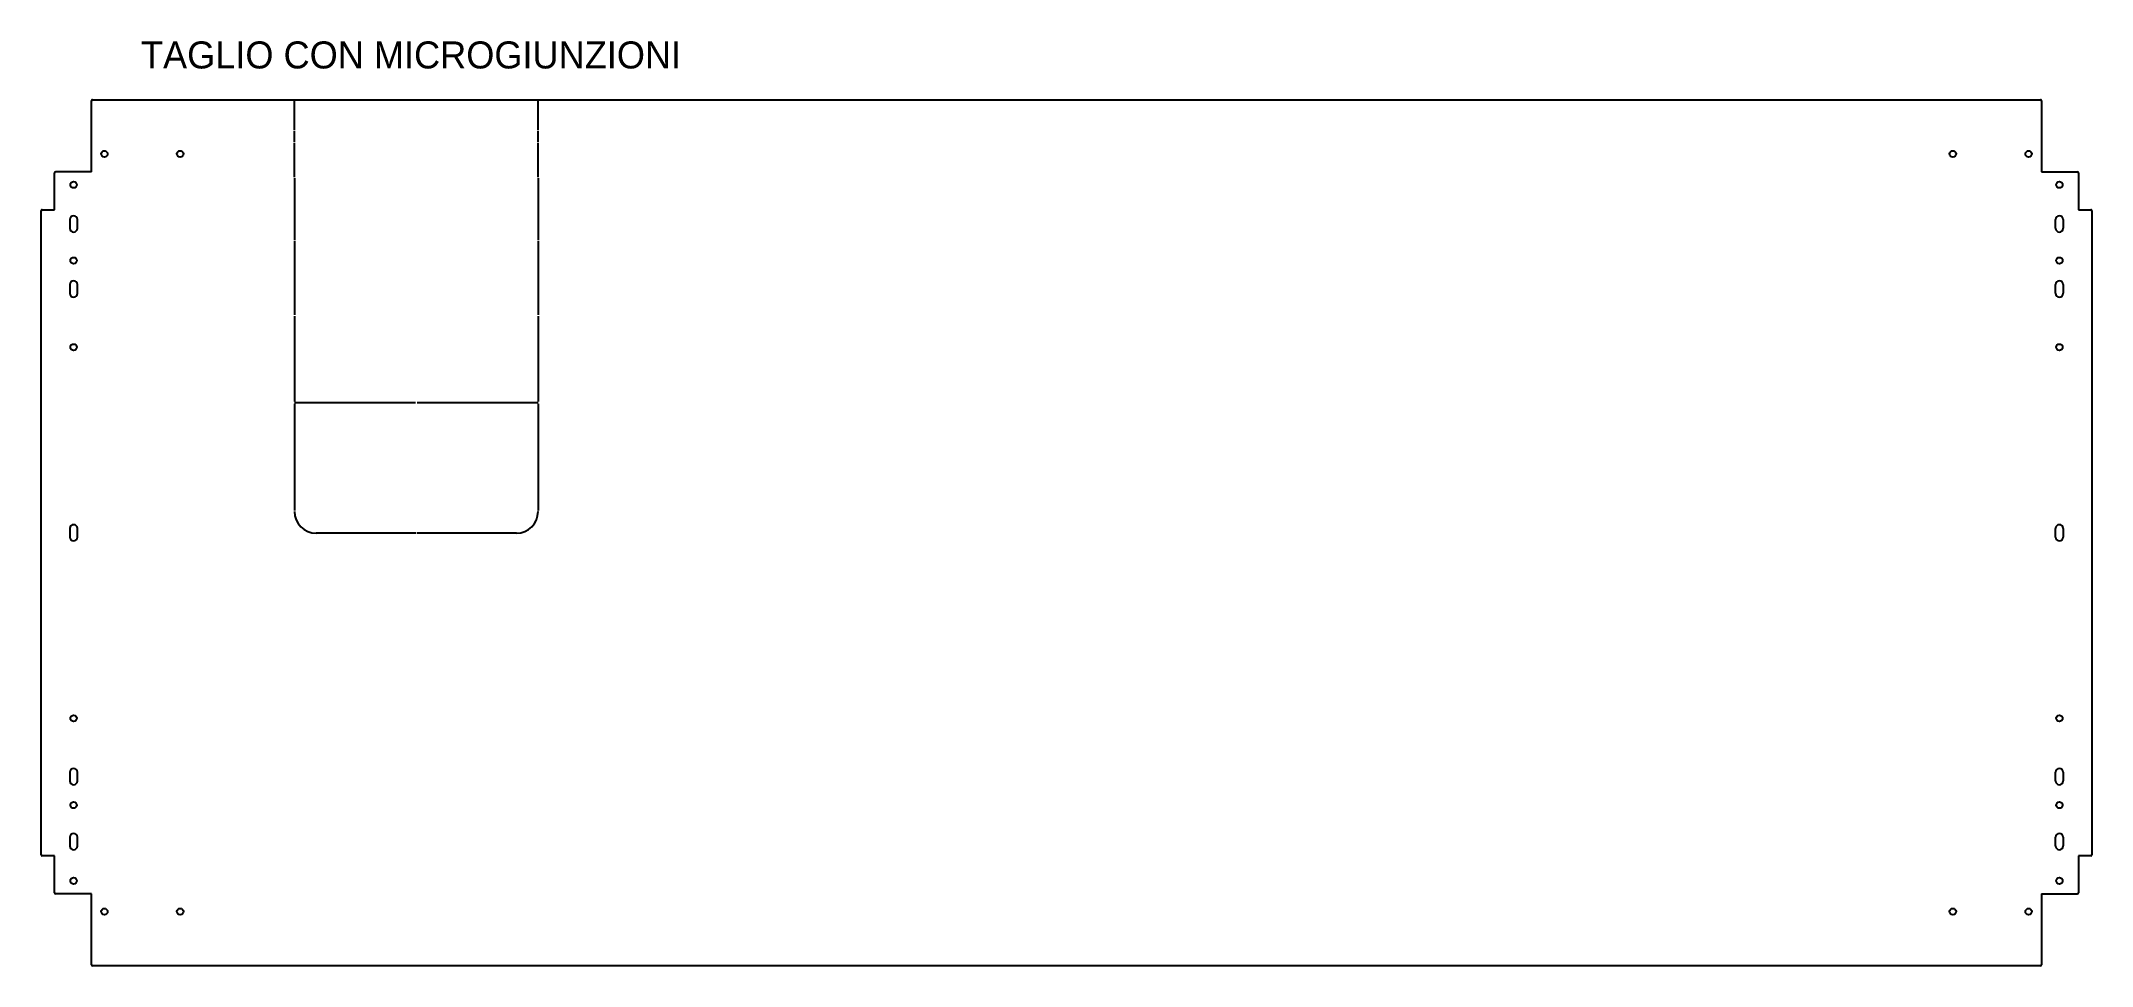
# Model space of a CAD drawing. Header units: millimetres. Extents: x 0 to 1894, y 0 to 853.
import ezdxf

# ---------------------------------------------------------------- set-up
doc = ezdxf.new("R2010")
doc.units = ezdxf.units.MM

msp = doc.modelspace()

# ---------------------------------------------------------------- linework, layer by layer
at = {"color": 7, "linetype": 'Continuous', "lineweight": 25}
for p, q in [((46.5, 732.9), (46.5, 798.4)), ((47.5, 799.4), (1846.9, 799.4)), ((1847.9, 798.4), (1847.9, 732.9)), ((12.6, 697.9), (12.6, 731.9)), ((46.5, 732.9), (13.6, 732.9)), ((1847.9, 732.9), (1880.8, 732.9)), ((1881.8, 731.9), (1881.8, 697.9)), ((0, 102.5), (0, 696.9)), ((1, 697.9), (12.6, 697.9)), ((26.6, 688.7), (26.6, 680.7)), ((33.6, 680.7), (33.6, 688.7)), ((1860.8, 680.7), (1860.8, 688.7)), ((1867.8, 688.7), (1867.8, 680.7)), ((1881.8, 697.9), (1893.4, 697.9)), ((1894.4, 696.9), (1894.4, 102.5)), ((26.6, 628.7), (26.6, 620.7)), ((33.6, 620.7), (33.6, 628.7)), ((1860.8, 620.7), (1860.8, 628.7)), ((1867.8, 628.7), (1867.8, 620.7)), ((26.6, 403.7), (26.6, 395.7)), ((33.6, 395.7), (33.6, 403.7)), ((1860.8, 395.7), (1860.8, 403.7)), ((1867.8, 403.7), (1867.8, 395.7)), ((26.6, 178.7), (26.6, 170.7)), ((33.6, 170.7), (33.6, 178.7)), ((1860.8, 170.7), (1860.8, 178.7)), ((1867.8, 178.7), (1867.8, 170.7)), ((26.6, 118.7), (26.6, 110.7)), ((33.6, 110.7), (33.6, 118.7)), ((1860.8, 110.7), (1860.8, 118.7)), ((1867.8, 118.7), (1867.8, 110.7)), ((12.6, 101.5), (1, 101.5)), ((12.6, 67.5), (12.6, 101.5)), ((1893.4, 101.5), (1881.8, 101.5)), ((1881.8, 101.5), (1881.8, 67.5)), ((46.5, 66.5), (13.6, 66.5)), ((46.5, 1), (46.5, 66.5)), ((1847.9, 66.5), (1880.8, 66.5)), ((1847.9, 66.5), (1847.9, 1)), ((1846.9, 0), (47.5, 0))]:
    msp.add_line(p, q, dxfattribs=at)
at = {"color": 6, "linetype": 'Continuous', "lineweight": 25}
for p, q in [((234.1, 771.6), (234.1, 798.4)), ((459.1, 771.6), (459.1, 798.4)), ((234.1, 760.6), (234.1, 770.6)), ((234.1, 728), (234.1, 759.6)), ((459.1, 760.6), (459.1, 770.6)), ((459.1, 728), (459.1, 759.6)), ((234.1, 727), (234.1, 670.2)), ((459.1, 727), (459.1, 670.2)), ((234.1, 669.2), (234.1, 600.7)), ((459.1, 669.2), (459.1, 600.7)), ((234.2, 600.7), (234.1, 600.7)), ((234.1, 599.7), (234.1, 520.8)), ((234.2, 599.7), (234.1, 599.7)), ((459.1, 599.7), (459.1, 520.8)), ((345.8, 519.7), (234.1, 519.7)), ((234.1, 518.7), (234.1, 420.4)), ((459.1, 519.7), (347.3, 519.7)), ((459.1, 518.7), (459.1, 420.4)), ((459, 420.4), (459.1, 420.4)), ((346.1, 399.4), (254.1, 399.4)), ((439.1, 399.4), (347.1, 399.4))]:
    msp.add_line(p, q, dxfattribs=at)
at = {"color": 7, "linetype": 'Continuous', "lineweight": 25}
for centre in [(58.5, 749.3), (128.5, 749.3), (1765.9, 749.3), (1835.9, 749.3), (30.1, 720.9), (1864.3, 720.9), (30.1, 650.9), (1864.3, 650.9), (30.1, 570.9), (1864.3, 570.9), (30.1, 228.5), (1864.3, 228.5), (30.1, 148.5), (1864.3, 148.5), (30.1, 78.5), (1864.3, 78.5), (58.5, 50.1), (128.5, 50.1), (1765.9, 50.1), (1835.9, 50.1)]:
    msp.add_circle(centre, 3, dxfattribs=at)
for centre, radius, start, end in [((47.5, 798.4), 1, 90, 180), ((1846.9, 798.4), 1, 0, 90), ((13.6, 731.9), 1, 90, 180), ((1880.8, 731.9), 1, 0, 90), ((1, 696.9), 1, 90, 180), ((30.1, 688.7), 3.5, 0, 180), ((1864.3, 688.7), 3.5, 0, 180), ((1893.4, 696.9), 1, 0, 90), ((30.1, 680.7), 3.5, 180, 0), ((1864.3, 680.7), 3.5, 180, 0), ((30.1, 628.7), 3.5, 0, 180), ((1864.3, 628.7), 3.5, 0, 180), ((30.1, 620.7), 3.5, 180, 0), ((1864.3, 620.7), 3.5, 180, 0), ((30.1, 403.7), 3.5, 0, 180), ((1864.3, 403.7), 3.5, 0, 180), ((30.1, 395.7), 3.5, 180, 0), ((1864.3, 395.7), 3.5, 180, 0), ((30.1, 178.7), 3.5, 0, 180), ((30.1, 170.7), 3.5, 180, 0), ((1864.3, 178.7), 3.5, 0, 180), ((1864.3, 170.7), 3.5, 180, 0), ((30.1, 118.7), 3.5, 0, 180), ((1864.3, 118.7), 3.5, 0, 180), ((1, 102.5), 1, 180, 270), ((30.1, 110.7), 3.5, 180, 0), ((1864.3, 110.7), 3.5, 180, 0), ((1893.4, 102.5), 1, 270, 0), ((13.6, 67.5), 1, 180, 270), ((1880.8, 67.5), 1, 270, 0), ((47.5, 1), 1, 180, 270), ((1846.9, 1), 1, 270, 0)]:
    msp.add_arc(centre, radius, start, end, dxfattribs=at)
at = {"color": 6, "linetype": 'Continuous', "lineweight": 25}
for centre, start, end in [((254.1, 419.4), 180, 270), ((439.1, 419.4), 270, 0)]:
    msp.add_arc(centre, 20, start, end, dxfattribs=at)

# ---------------------------------------------------------------- texts
msp.add_text('TAGLIO CON MICROGIUNZIONI', height=24.965).set_placement((92.3, 828.2))

doc.saveas('drawing.dxf')
